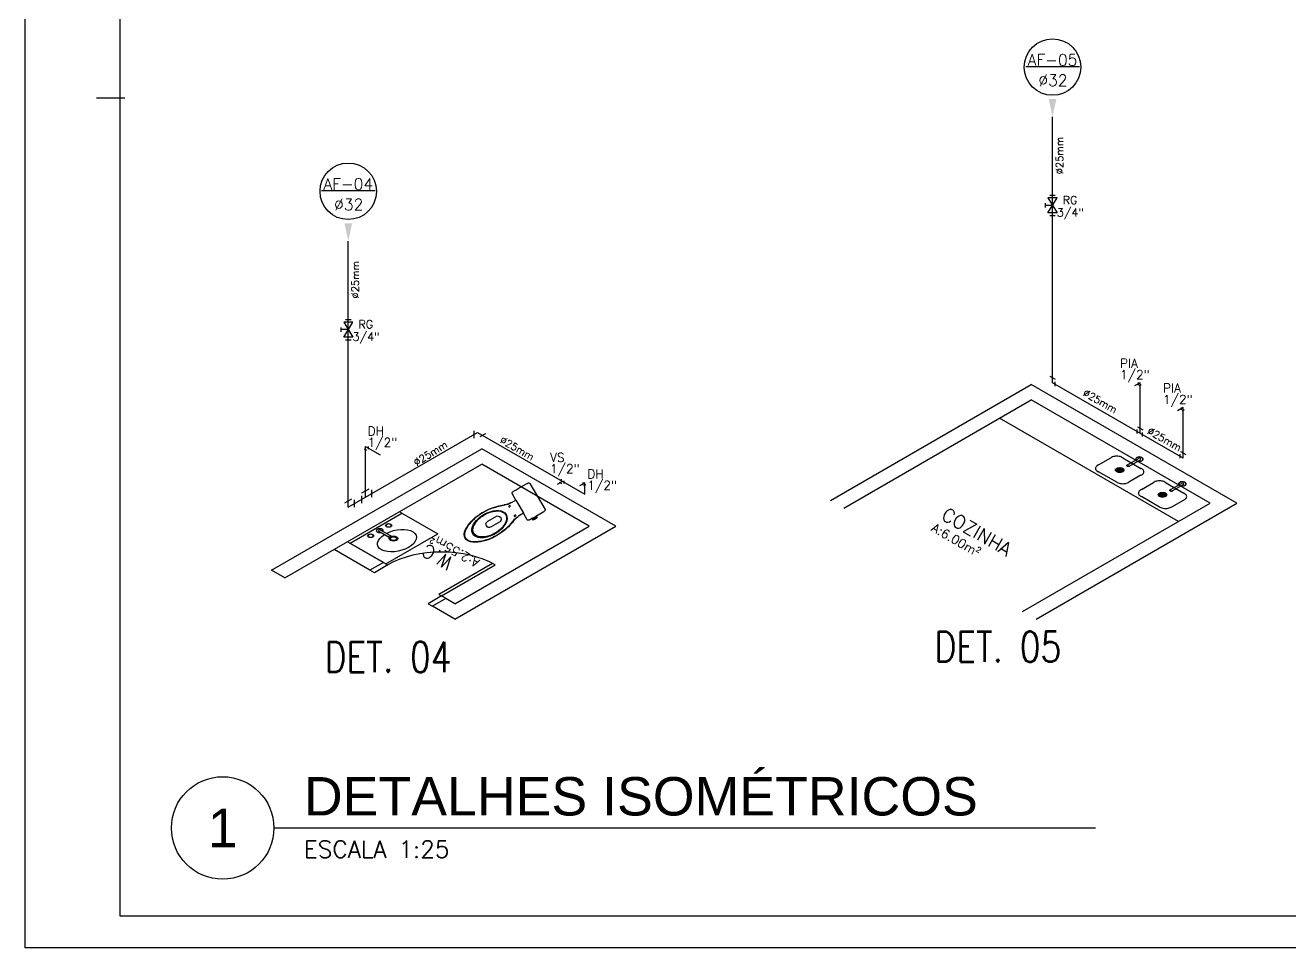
# Model space of a CAD drawing. Header units: millimetres. Extents: x 1111 to 1959, y -391 to -319.
# Drawn here: x 1892.69 to 1922.68, y -390.89 to -369.01 of the extents above; entities that cross this region are included whole.
import ezdxf
from ezdxf.enums import TextEntityAlignment as Align

# ---------------------------------------------------------------- set-up
doc = ezdxf.new("R2010")
doc.units = ezdxf.units.MM
for name, color, linetype in [('08', 8, 'Continuous'), ('AF', 5, 'Continuous'), ('ARQ-SÍMBOLOS', 2, 'Continuous'), ('ARQ-TEXTO2', 2, 'Continuous'), ('ARQ-TEXTO4', 4, 'Continuous'), ('CERCAD-1', 1, 'Continuous'), ('CERCAD-2', 7, 'Continuous'), ('CONEXAO_AG_FRIA', 3, 'Continuous'), ('Diametro', 2, 'Continuous'), ('Prumadas_L', 1, 'Continuous'), ('Prumadas_Q', 3, 'Continuous'), ('Prumadas_T', 2, 'Continuous'), ('TUBOS_AG_FRIA', 2, 'Continuous'), ('TXT', 2, 'Continuous')]:
    doc.layers.add(name, color=color, linetype=linetype)
doc.styles.add('ARIAL', font='arial.ttf', dxfattribs={"height": 2})
doc.styles.add('ROMANS', font='romans')

# ---------------------------------------------------------------- blocks, each defined once
blk = doc.blocks.new('cx-ac-01-planta')
for points in [[(0.661, 0, 0.182004), (0.623, 0.1, 0.098298), (0.548, 0.159, 0.085166), (0.468, 0.1845, 0.08648), (0.388, 0.1825, 0.067868), (0.318, 0.1605, 0.06199), (0.261, 0.1265, -0.060779), (0.228, 0.1105, -0.023796), (0.208, 0.106), (0.1625, 0.1028), (0.1625, 0.207, 0.424217), (0.1435, 0.225), (0.121, 0.225), (0.091, 0.225), (0.018, 0.225, 0.418036), (0, 0.207), (0, 0), (0, -0.207, 0.418036), (0.018, -0.225), (0.091, -0.225), (0.091, -0.2365), (0.088, -0.2365), (0.088, -0.2525), (0.106, -0.2525), (0.124, -0.2525), (0.124, -0.2365), (0.121, -0.2365), (0.121, -0.225), (0.1435, -0.225, 0.424217), (0.1625, -0.207), (0.1625, -0.1028), (0.208, -0.106, -0.023796), (0.228, -0.1105, -0.060779), (0.261, -0.1265, 0.06199), (0.318, -0.1605, 0.067868), (0.388, -0.1825, 0.08648), (0.468, -0.1845, 0.085166), (0.548, -0.159, 0.098298), (0.623, -0.1, 0.182004)], [(0.2855, 0, -0.18052), (0.323, 0.1, -0.167158), (0.408, 0.1495, -0.1), (0.468, 0.1495, -0.096291), (0.518, 0.13, -0.13332), (0.568, 0.081, -0.150886), (0.5915, 0, -0.150886), (0.568, -0.081, -0.13332), (0.518, -0.13, -0.096291), (0.468, -0.1495, -0.1), (0.408, -0.1495, -0.167158), (0.323, -0.1, -0.18052)], [(0.2895, 0, -0.186957), (0.329, 0.1, -0.162455), (0.408, 0.143, -0.149476), (0.498, 0.1315, -0.171119), (0.568, 0.0605, -0.104122), (0.5815, 0, -0.104122), (0.568, -0.0605, -0.171119), (0.498, -0.1315, -0.149476), (0.408, -0.143, -0.162455), (0.329, -0.1, -0.186957)], [(0.46, 0.03, 0.276984), (0.438, 0.0445), (0.353, 0.0445, 0.393258), (0.353, -0.0445), (0.438, -0.0445, 0.276984), (0.46, -0.03, 0.2)]]:
    blk.add_lwpolyline(points, format="xyb", close=True)
for points in [[(0.1625, 0.1028), (0.1625, 0), (0.1625, -0.1028)], [(0.121, -0.225), (0.091, -0.225)], [(0.091, -0.2365), (0.121, -0.2365)]]:
    blk.add_lwpolyline(points)
blk.add_lwpolyline([(0.21, -0.1064, -0.148706), (0.258, -0.12, -0.01798), (0.278, -0.1325, 0.048524), (0.328, -0.16, 0.075808), (0.408, -0.1815, 0.05), (0.468, -0.1805, 0.109053), (0.568, -0.142, 0.065752), (0.617, -0.1, 0.186957), (0.6565, 0, 0.186957), (0.617, 0.1, 0.065752), (0.568, 0.142, 0.109053), (0.468, 0.1805, 0.05), (0.408, 0.1815, 0.075808), (0.328, 0.16, 0.048524), (0.278, 0.1325, -0.01798), (0.258, 0.12, -0.148706), (0.21, 0.1064, -0.148706)], format="xyb")
for centre in [(0.23, 0.075), (0.23, -0.075)]:
    blk.add_circle(centre, 0.0075)
blk = doc.blocks.new('det 4')
at = {"layer": '08'}
for p, q in [((-1.6264, -0.1756), (0.0353, 1.4861)), ((1.096, 0.4255), (0.0353, 1.4861)), ((-1.5203, -0.2817), (0.0353, 1.274)), ((0.8839, 0.4255), (0.0353, 1.274)), ((-0.5958, 0.6043), (-0.6151, 0.6236)), ((-0.1768, -0.6352), (0.8839, 0.4255)), ((-0.1768, -0.8473), (1.096, 0.4255)), ((-0.7788, 0.3583), (-0.7006, 0.2802)), ((-0.686, 0.2948), (-0.7641, 0.3729)), ((-0.7231, -0.0887), (-0.313, 0.3214)), ((-0.7425, -0.0695), (-1.0253, 0.2133)), ((-0.7006, 0.2802), (-0.6997, 0.2792)), ((-0.6991, 0.2787), (-0.6984, 0.2779)), ((-0.6851, 0.2938), (-0.686, 0.2948)), ((-0.6838, 0.2925), (-0.6846, 0.2933)), ((-0.8485, -0.1756), (-1.1314, 0.1073)), ((-0.7425, -0.0695), (-0.8485, -0.1756)), ((-1.5203, -0.2817), (-1.6264, -0.1756)), ((-0.2475, -0.5645), (-0.3536, -0.6706)), ((-0.1768, -0.6352), (-0.2475, -0.5645)), ((-0.1768, -0.8473), (-0.3536, -0.6706))]:
    blk.add_line(p, q, dxfattribs=at)
at = {"layer": '08', "ltscale": 0.03}
for p, q in [((-1.006, 0.1942), (-0.5958, 0.6043)), ((-0.5958, 0.6043), (-0.313, 0.3214)), ((-1.0201, 0.2083), (-0.7231, -0.0887))]:
    blk.add_line(p, q, dxfattribs=at)
at = {"layer": '08'}
for points in [[(-0.7425, -0.0695), (-0.7071, -0.1049), (-0.8132, -0.2109), (-0.8485, -0.1756)], [(-0.2475, -0.5645), (-0.2829, -0.5291), (-0.3889, -0.6352), (-0.3536, -0.6706)]]:
    blk.add_lwpolyline(points, dxfattribs=at)
blk.add_lwpolyline([(-0.2829, -0.5291), (0.1414, -0.1049), (0.1202, -0.0837), (-0.3041, -0.5079)], close=True, dxfattribs=at)
for points in [[(-0.686, 0.2802, 0), (-0.6874, 0.279, 0), (-0.689, 0.2781, 0), (-0.6907, 0.2775, 0), (-0.6924, 0.2772, 0), (-0.6942, 0.2772, 0), (-0.696, 0.2775, 0), (-0.6977, 0.2781, 0), (-0.6993, 0.279, 0), (-0.7006, 0.2802, 0)], [(-0.6997, 0.2792, 0), (-0.6983, 0.2781, 0), (-0.6967, 0.2772, 0), (-0.6951, 0.2766, 0), (-0.6933, 0.2762, 0), (-0.6915, 0.2762, 0), (-0.6897, 0.2766, 0), (-0.688, 0.2772, 0), (-0.6865, 0.2781, 0), (-0.6851, 0.2792, 0), (-0.6839, 0.2806, 0), (-0.683, 0.2822, 0), (-0.6824, 0.2839, 0), (-0.6821, 0.2856, 0), (-0.6821, 0.2874, 0), (-0.6824, 0.2892, 0), (-0.683, 0.2909, 0), (-0.6839, 0.2924, 0), (-0.6851, 0.2938, 0)], [(-0.6984, 0.2779, 0), (-0.697, 0.2768, 0), (-0.6954, 0.2759, 0), (-0.6938, 0.2753, 0), (-0.692, 0.275, 0), (-0.6902, 0.275, 0), (-0.6884, 0.2753, 0), (-0.6868, 0.2759, 0), (-0.6852, 0.2768, 0), (-0.6838, 0.278, 0), (-0.6827, 0.2793, 0), (-0.6818, 0.2809, 0), (-0.6812, 0.2826, 0), (-0.6808, 0.2844, 0), (-0.6808, 0.2861, 0), (-0.6811, 0.2879, 0), (-0.6818, 0.2896, 0), (-0.6826, 0.2911, 0), (-0.6838, 0.2925, 0)], [(-0.685, 0.2792, 0), (-0.6864, 0.278, 0), (-0.688, 0.2771, 0), (-0.6896, 0.2765, 0), (-0.6914, 0.2762, 0), (-0.6932, 0.2762, 0), (-0.695, 0.2765, 0), (-0.6966, 0.2771, 0), (-0.6978, 0.2778, 0)], [(-0.686, 0.2948, 0), (-0.686, 0.2948, 0)], [(-0.686, 0.2948, 0), (-0.6849, 0.2934, 0), (-0.684, 0.2918, 0), (-0.6834, 0.2901, 0), (-0.6831, 0.2884, 0), (-0.6831, 0.2866, 0), (-0.6834, 0.2848, 0), (-0.684, 0.2831, 0), (-0.6849, 0.2816, 0), (-0.686, 0.2802, 0)], [(-0.6836, 0.292, 0), (-0.6828, 0.2904, 0), (-0.6822, 0.2887, 0), (-0.682, 0.2869, 0), (-0.6821, 0.2851, 0), (-0.6825, 0.2834, 0), (-0.6832, 0.2817, 0), (-0.6841, 0.2802, 0), (-0.685, 0.2792, 0)]]:
    blk.add_polyline3d(points, dxfattribs=at)
for centre in [(-0.7008, 0.4362), (-0.8421, 0.2949)]:
    blk.add_circle(centre, 0.025, dxfattribs=at)
at = {"layer": '08', "ltscale": 0.03}
for radius in [0.0349, 0.0249]:
    blk.add_circle((-0.662, 0.2552), radius, dxfattribs=at)
at = {"layer": '08'}
for centre, radius, start, end in [((-0.7008, 0.4362), 0.02, 135, 45), ((-0.7008, 0.4362), 0.02, 135, 315), ((-0.7008, 0.4362), 0.02, 45, 135), ((-0.7008, 0.4362), 0.02, 315, 45), ((-0.8421, 0.2949), 0.02, 135, 45), ((-0.8421, 0.2949), 0.02, 135, 315), ((-0.8421, 0.2949), 0.02, 45, 135), ((-0.8421, 0.2949), 0.02, 315, 45), ((-0.7714, 0.3657), 0.027, 45, 292.3117), ((-0.7714, 0.3657), 0.026, 338.22789, 291.39263), ((-0.7715, 0.3656), 0.0103, 45, 225), ((-0.7714, 0.3657), 0.027, 337.32288, 45), ((-0.2829, -0.5291), 0.6, 45, 135)]:
    blk.add_arc(centre, radius, start, end, dxfattribs=at)
at = {"layer": '08', "ltscale": 0.03, "extrusion": (0, 0, -1)}
blk.add_ellipse((-0.6347, 0.2279), major_axis=(0.1237, 0.1237), ratio=0.742857, start_param=4.775358, end_param=10.940424, dxfattribs=at)
at = {"layer": '08', "xscale": -1, "rotation": 45}
blk.add_blockref('cx-ac-01-planta', (0.476, 0.8333), dxfattribs=at)
at = {"layer": '08', "rotation": 135, "style": 'ROMANS'}
for s, insert, char_height, width, attachment_point in [('\\pi0.00288;A:2.55m²', (-0.0094, -0.149), 0.1, 0.653381, 1), ('W.C ', (-0.3161, 0.0058), 0.15, 1.121767, 5)]:
    blk.add_mtext(s, dxfattribs=dict(at, insert=insert, char_height=char_height, width=width, attachment_point=attachment_point))
blk = doc.blocks.new('*U444', base_point=(2541.5, 289.3))
for p, q in [((2535.8, 298.7), (2547.3, 280)), ((2535.8, 280), (2547.3, 298.7)), ((2547.3, 298.7), (2535.8, 298.7)), ((2538.2, 302), (2544.9, 302)), ((2541.5, 289.3), (2532.6, 289.3)), ((2547.3, 280), (2535.8, 280)), ((2538.2, 276.7), (2544.9, 276.7))]:
    blk.add_line(p, q)
at = {"linetype": 'Continuous'}
blk.add_line((2532.6, 286.6), (2532.6, 292.1), dxfattribs=at)
blk = doc.blocks.new('det 6')
at = {"layer": '08'}
for p, q in [((-1.5531, -0.068), (0.0344, 1.5195)), ((1.6607, -0.1068), (0.0344, 1.5195)), ((-1.447, -0.174), (0.0344, 1.3074)), ((1.4486, -0.1068), (0.0344, 1.3074)), ((1.1993, -0.3561), (-0.2149, 1.0581)), ((0.5677, 0.4187), (0.6632, 0.5142)), ((0.6692, 0.5212), (0.6632, 0.5142)), ((0.6763, 0.5271), (0.6692, 0.5212)), ((0.6842, 0.5318), (0.6763, 0.5271)), ((0.6928, 0.5353), (0.6842, 0.5318)), ((0.7017, 0.5374), (0.6928, 0.5353)), ((0.7109, 0.5381), (0.7017, 0.5374)), ((0.7201, 0.5374), (0.7109, 0.5381)), ((0.7291, 0.5353), (0.7201, 0.5374)), ((0.7376, 0.5318), (0.7291, 0.5353)), ((0.7455, 0.5271), (0.7376, 0.5318)), ((0.7526, 0.5212), (0.7455, 0.5271)), ((0.7587, 0.5142), (0.7526, 0.5212)), ((0.7587, 0.5142), (0.9019, 0.371)), ((0.7962, 0.419), (0.8821, 0.505)), ((0.5548, 0.4056), (0.5501, 0.3977)), ((0.5607, 0.4126), (0.5548, 0.4056)), ((0.5677, 0.4187), (0.5607, 0.4126)), ((0.7938, 0.4165), (0.7946, 0.4174)), ((0.7951, 0.418), (0.7962, 0.419)), ((0.8106, 0.4014), (0.8098, 0.4005)), ((0.8123, 0.403), (0.8112, 0.4019)), ((0.8982, 0.4889), (0.8123, 0.403)), ((0.5445, 0.3802), (0.5438, 0.371)), ((0.5438, 0.371), (0.5445, 0.3618)), ((0.5466, 0.3891), (0.5445, 0.3802)), ((0.5445, 0.3618), (0.5466, 0.3528)), ((0.5501, 0.3977), (0.5466, 0.3891)), ((0.5466, 0.3528), (0.5501, 0.3443)), ((0.5501, 0.3443), (0.5548, 0.3364)), ((0.5548, 0.3364), (0.5607, 0.3293)), ((0.5607, 0.3293), (0.5677, 0.3232)), ((0.7109, 0.18), (0.5677, 0.3232)), ((0.701, 0.3471), (0.7022, 0.3558)), ((0.701, 0.3471), (0.7022, 0.3558)), ((0.7022, 0.3384), (0.701, 0.3471)), ((0.7022, 0.3384), (0.701, 0.3471)), ((0.7022, 0.3558), (0.7055, 0.364)), ((0.7022, 0.3558), (0.7055, 0.364)), ((0.7055, 0.3302), (0.7022, 0.3384)), ((0.7055, 0.3302), (0.7022, 0.3384)), ((0.7055, 0.364), (0.7109, 0.371)), ((0.7055, 0.364), (0.7109, 0.371)), ((0.7109, 0.3232), (0.7055, 0.3302)), ((0.7109, 0.3232), (0.7055, 0.3302)), ((0.7088, 0.3541), (0.7078, 0.3471)), ((0.7088, 0.3401), (0.7078, 0.3471)), ((0.7088, 0.3541), (0.7114, 0.3606)), ((0.7088, 0.3401), (0.7115, 0.3336)), ((0.7093, 0.3504), (0.7095, 0.3513)), ((0.7093, 0.3496), (0.7093, 0.3504)), ((0.7095, 0.3488), (0.7093, 0.3496)), ((0.7095, 0.3513), (0.7099, 0.352)), ((0.7098, 0.3481), (0.7095, 0.3488)), ((0.7103, 0.3475), (0.7098, 0.3481)), ((0.7099, 0.352), (0.7104, 0.3526)), ((0.7109, 0.3472), (0.7103, 0.3475)), ((0.7104, 0.3526), (0.711, 0.353)), ((0.7108, 0.3389), (0.7109, 0.3396)), ((0.7108, 0.3381), (0.7108, 0.3389)), ((0.7111, 0.3372), (0.7108, 0.3381)), ((0.7109, 0.371), (0.7179, 0.3763)), ((0.7109, 0.371), (0.7179, 0.3763)), ((0.7115, 0.3471), (0.7109, 0.3472)), ((0.7109, 0.3396), (0.7112, 0.3403)), ((0.7179, 0.3179), (0.7109, 0.3232)), ((0.7179, 0.3179), (0.7109, 0.3232)), ((0.711, 0.353), (0.7117, 0.3532)), ((0.7115, 0.3365), (0.7111, 0.3372)), ((0.7112, 0.3403), (0.7117, 0.3408)), ((0.7157, 0.3662), (0.7114, 0.3606)), ((0.7115, 0.3471), (0.7247, 0.347)), ((0.712, 0.3359), (0.7115, 0.3365)), ((0.7157, 0.328), (0.7115, 0.3336)), ((0.7117, 0.3532), (0.7123, 0.3531)), ((0.7117, 0.3408), (0.7123, 0.3411)), ((0.7127, 0.3355), (0.712, 0.3359)), ((0.725, 0.3497), (0.7123, 0.3531)), ((0.725, 0.3444), (0.7123, 0.3411)), ((0.7133, 0.3352), (0.7127, 0.3355)), ((0.714, 0.3352), (0.7133, 0.3352)), ((0.7136, 0.3604), (0.7137, 0.3612)), ((0.7138, 0.3597), (0.7136, 0.3604)), ((0.7137, 0.3612), (0.714, 0.362)), ((0.7141, 0.3591), (0.7138, 0.3597)), ((0.714, 0.362), (0.7144, 0.3627)), ((0.7146, 0.3355), (0.714, 0.3352)), ((0.7146, 0.3587), (0.7141, 0.3591)), ((0.7144, 0.3627), (0.715, 0.3633)), ((0.7146, 0.3587), (0.726, 0.3521)), ((0.7146, 0.3355), (0.726, 0.342)), ((0.715, 0.3633), (0.7157, 0.3638)), ((0.7157, 0.3662), (0.7213, 0.3704)), ((0.7157, 0.3638), (0.7164, 0.364)), ((0.7157, 0.328), (0.7213, 0.3238)), ((0.7164, 0.364), (0.7171, 0.3641)), ((0.7171, 0.3641), (0.7178, 0.3639)), ((0.7178, 0.3639), (0.7183, 0.3635)), ((0.7178, 0.3294), (0.718, 0.3301)), ((0.7178, 0.3287), (0.7178, 0.3294)), ((0.7181, 0.328), (0.7178, 0.3287)), ((0.7179, 0.3763), (0.7261, 0.3797)), ((0.7179, 0.3763), (0.7261, 0.3797)), ((0.7261, 0.3145), (0.7179, 0.3179)), ((0.7261, 0.3145), (0.7179, 0.3179)), ((0.718, 0.3301), (0.7183, 0.3306)), ((0.7185, 0.3273), (0.7181, 0.328)), ((0.7276, 0.3542), (0.7183, 0.3635)), ((0.7277, 0.3399), (0.7183, 0.3306)), ((0.7192, 0.3267), (0.7185, 0.3273)), ((0.7199, 0.3263), (0.7192, 0.3267)), ((0.7207, 0.326), (0.7199, 0.3263)), ((0.7214, 0.3259), (0.7207, 0.326)), ((0.7278, 0.3731), (0.7213, 0.3704)), ((0.7278, 0.3211), (0.7213, 0.3238)), ((0.7222, 0.3261), (0.7214, 0.3259)), ((0.7227, 0.3264), (0.7222, 0.3261)), ((0.7232, 0.3269), (0.7227, 0.3264)), ((0.7229, 0.3685), (0.7231, 0.3692)), ((0.7229, 0.3679), (0.7229, 0.3685)), ((0.7231, 0.3672), (0.7229, 0.3679)), ((0.7231, 0.3692), (0.7236, 0.3699)), ((0.7231, 0.3672), (0.7297, 0.3558)), ((0.7232, 0.3269), (0.7298, 0.3383)), ((0.7236, 0.3699), (0.7242, 0.3704)), ((0.7242, 0.3704), (0.7249, 0.3708)), ((0.7247, 0.347), (0.725, 0.3497)), ((0.7249, 0.3708), (0.7258, 0.3711)), ((0.726, 0.342), (0.725, 0.3444)), ((0.7258, 0.3711), (0.7266, 0.3711)), ((0.726, 0.3521), (0.7276, 0.3542)), ((0.7261, 0.3797), (0.7348, 0.3809)), ((0.7261, 0.3797), (0.7348, 0.3809)), ((0.7348, 0.3133), (0.7261, 0.3145)), ((0.7348, 0.3133), (0.7261, 0.3145)), ((0.7266, 0.3711), (0.7273, 0.371)), ((0.7273, 0.371), (0.728, 0.3706)), ((0.7298, 0.3383), (0.7277, 0.3399)), ((0.7278, 0.3731), (0.7348, 0.374)), ((0.7278, 0.3211), (0.7348, 0.3201)), ((0.728, 0.3706), (0.7285, 0.3702)), ((0.7285, 0.3702), (0.7288, 0.3696)), ((0.7287, 0.324), (0.7288, 0.3246)), ((0.7289, 0.3233), (0.7287, 0.324)), ((0.7321, 0.3569), (0.7288, 0.3696)), ((0.7322, 0.3373), (0.7288, 0.3246)), ((0.7293, 0.3227), (0.7289, 0.3233)), ((0.7299, 0.3222), (0.7293, 0.3227)), ((0.7297, 0.3558), (0.7321, 0.3569)), ((0.7306, 0.3218), (0.7299, 0.3222)), ((0.7301, 0.3477), (0.7304, 0.3489)), ((0.7301, 0.3465), (0.7301, 0.3477)), ((0.7304, 0.3453), (0.7301, 0.3465)), ((0.7304, 0.3489), (0.731, 0.35)), ((0.731, 0.3442), (0.7304, 0.3453)), ((0.7315, 0.3216), (0.7306, 0.3218)), ((0.731, 0.35), (0.7319, 0.3508)), ((0.7319, 0.3433), (0.731, 0.3442)), ((0.7323, 0.3216), (0.7315, 0.3216)), ((0.7319, 0.3508), (0.733, 0.3515)), ((0.733, 0.3427), (0.7319, 0.3433)), ((0.7349, 0.337), (0.7322, 0.3373)), ((0.7331, 0.3218), (0.7323, 0.3216)), ((0.733, 0.3515), (0.7342, 0.3518)), ((0.7342, 0.3424), (0.733, 0.3427)), ((0.7338, 0.3221), (0.7331, 0.3218)), ((0.7343, 0.3226), (0.7338, 0.3221)), ((0.7342, 0.3518), (0.7354, 0.3518)), ((0.7354, 0.3424), (0.7342, 0.3424)), ((0.7347, 0.3232), (0.7343, 0.3226)), ((0.7348, 0.3704), (0.7347, 0.3572)), ((0.7347, 0.3572), (0.7374, 0.3569)), ((0.7348, 0.3238), (0.7347, 0.3232)), ((0.7348, 0.3809), (0.7435, 0.3797)), ((0.7348, 0.3809), (0.7435, 0.3797)), ((0.7418, 0.3731), (0.7348, 0.374)), ((0.7348, 0.3704), (0.7349, 0.371)), ((0.7348, 0.3238), (0.7349, 0.337)), ((0.7418, 0.3211), (0.7348, 0.3201)), ((0.7435, 0.3145), (0.7348, 0.3133)), ((0.7435, 0.3145), (0.7348, 0.3133)), ((0.7349, 0.371), (0.7352, 0.3716)), ((0.7352, 0.3716), (0.7358, 0.3721)), ((0.7354, 0.3518), (0.7366, 0.3515)), ((0.7366, 0.3427), (0.7354, 0.3424)), ((0.7358, 0.3721), (0.7365, 0.3724)), ((0.7365, 0.3724), (0.7373, 0.3726)), ((0.7366, 0.3515), (0.7377, 0.3509)), ((0.7377, 0.3434), (0.7366, 0.3427)), ((0.7373, 0.3726), (0.7381, 0.3726)), ((0.7374, 0.3569), (0.7408, 0.3696)), ((0.7399, 0.3384), (0.7375, 0.3373)), ((0.7375, 0.3373), (0.7408, 0.3246)), ((0.7377, 0.3509), (0.7385, 0.35)), ((0.7385, 0.3442), (0.7377, 0.3434)), ((0.7381, 0.3726), (0.739, 0.3724)), ((0.7385, 0.35), (0.7392, 0.3489)), ((0.7392, 0.3453), (0.7385, 0.3442)), ((0.739, 0.3724), (0.7397, 0.372)), ((0.7392, 0.3489), (0.7395, 0.3477)), ((0.7395, 0.3465), (0.7392, 0.3453)), ((0.7395, 0.3477), (0.7395, 0.3465)), ((0.7397, 0.372), (0.7403, 0.3715)), ((0.7464, 0.3673), (0.7398, 0.3559)), ((0.7398, 0.3559), (0.7419, 0.3543)), ((0.7464, 0.3269), (0.7399, 0.3384)), ((0.7403, 0.3715), (0.7407, 0.3709)), ((0.7407, 0.3709), (0.7409, 0.3702)), ((0.7409, 0.3702), (0.7408, 0.3696)), ((0.7411, 0.324), (0.7408, 0.3246)), ((0.7416, 0.3235), (0.7411, 0.324)), ((0.7422, 0.3232), (0.7416, 0.3235)), ((0.7418, 0.3731), (0.7483, 0.3704)), ((0.7418, 0.3211), (0.7483, 0.3238)), ((0.7512, 0.3636), (0.7419, 0.3543)), ((0.7436, 0.3421), (0.742, 0.34)), ((0.742, 0.34), (0.7513, 0.3307)), ((0.743, 0.3231), (0.7422, 0.3232)), ((0.7438, 0.3231), (0.743, 0.3231)), ((0.7435, 0.3797), (0.7517, 0.3763)), ((0.7435, 0.3797), (0.7517, 0.3763)), ((0.7549, 0.3587), (0.7435, 0.3522)), ((0.7435, 0.3522), (0.7446, 0.3498)), ((0.7517, 0.3179), (0.7435, 0.3145)), ((0.7517, 0.3179), (0.7435, 0.3145)), ((0.7549, 0.3355), (0.7436, 0.3421)), ((0.7446, 0.3234), (0.7438, 0.3231)), ((0.7446, 0.3498), (0.7573, 0.3531)), ((0.7449, 0.3472), (0.7446, 0.3445)), ((0.7446, 0.3445), (0.7573, 0.3411)), ((0.7454, 0.3238), (0.7446, 0.3234)), ((0.7581, 0.3471), (0.7449, 0.3472)), ((0.746, 0.3243), (0.7454, 0.3238)), ((0.7464, 0.325), (0.746, 0.3243)), ((0.7464, 0.3673), (0.7468, 0.3678)), ((0.7464, 0.3269), (0.7467, 0.3263)), ((0.7467, 0.3256), (0.7464, 0.325)), ((0.7467, 0.3263), (0.7467, 0.3256)), ((0.7468, 0.3678), (0.7474, 0.3681)), ((0.7474, 0.3681), (0.7481, 0.3682)), ((0.7481, 0.3682), (0.7489, 0.3682)), ((0.7538, 0.3662), (0.7483, 0.3704)), ((0.7538, 0.328), (0.7483, 0.3238)), ((0.7489, 0.3682), (0.7497, 0.3679)), ((0.7497, 0.3679), (0.7504, 0.3675)), ((0.7504, 0.3675), (0.751, 0.3669)), ((0.751, 0.3669), (0.7515, 0.3662)), ((0.7516, 0.3641), (0.7512, 0.3636)), ((0.7518, 0.3303), (0.7513, 0.3307)), ((0.7515, 0.3662), (0.7517, 0.3655)), ((0.7518, 0.3648), (0.7516, 0.3641)), ((0.7517, 0.3763), (0.7587, 0.371)), ((0.7517, 0.3763), (0.7587, 0.371)), ((0.7517, 0.3655), (0.7518, 0.3648)), ((0.7587, 0.3232), (0.7517, 0.3179)), ((0.7587, 0.3232), (0.7517, 0.3179)), ((0.7525, 0.3301), (0.7518, 0.3303)), ((0.7532, 0.3301), (0.7525, 0.3301)), ((0.7539, 0.3304), (0.7532, 0.3301)), ((0.7538, 0.3662), (0.7581, 0.3606)), ((0.7538, 0.328), (0.7581, 0.3336)), ((0.7546, 0.3309), (0.7539, 0.3304)), ((0.7552, 0.3315), (0.7546, 0.3309)), ((0.7549, 0.3587), (0.7556, 0.359)), ((0.7549, 0.3355), (0.7555, 0.335)), ((0.7556, 0.3322), (0.7552, 0.3315)), ((0.7555, 0.335), (0.7558, 0.3345)), ((0.7556, 0.359), (0.7562, 0.359)), ((0.7559, 0.333), (0.7556, 0.3322)), ((0.7558, 0.3345), (0.7559, 0.3337)), ((0.7559, 0.3337), (0.7559, 0.333)), ((0.7562, 0.359), (0.7569, 0.3587)), ((0.7569, 0.3587), (0.7576, 0.3583)), ((0.7579, 0.3534), (0.7573, 0.3531)), ((0.7579, 0.341), (0.7573, 0.3411)), ((0.7576, 0.3583), (0.7581, 0.3577)), ((0.7583, 0.3539), (0.7579, 0.3534)), ((0.7586, 0.3412), (0.7579, 0.341)), ((0.7608, 0.3541), (0.7581, 0.3606)), ((0.7581, 0.3577), (0.7585, 0.3569)), ((0.7581, 0.3471), (0.7587, 0.347)), ((0.7608, 0.3401), (0.7581, 0.3336)), ((0.7587, 0.3545), (0.7583, 0.3539)), ((0.7585, 0.3569), (0.7588, 0.3561)), ((0.7592, 0.3416), (0.7586, 0.3412)), ((0.7587, 0.371), (0.764, 0.364)), ((0.7587, 0.371), (0.764, 0.364)), ((0.7588, 0.3553), (0.7587, 0.3545)), ((0.7587, 0.347), (0.7593, 0.3467)), ((0.764, 0.3302), (0.7587, 0.3232)), ((0.764, 0.3302), (0.7587, 0.3232)), ((0.7588, 0.3561), (0.7588, 0.3553)), ((0.7597, 0.3422), (0.7592, 0.3416)), ((0.7593, 0.3467), (0.7598, 0.3461)), ((0.7601, 0.3429), (0.7597, 0.3422)), ((0.7598, 0.3461), (0.7601, 0.3454)), ((0.7601, 0.3454), (0.7603, 0.3446)), ((0.7603, 0.3438), (0.7601, 0.3429)), ((0.7603, 0.3446), (0.7603, 0.3438)), ((0.7608, 0.3541), (0.7617, 0.3471)), ((0.7608, 0.3401), (0.7617, 0.3471)), ((0.764, 0.364), (0.7674, 0.3558)), ((0.764, 0.364), (0.7674, 0.3558)), ((0.7674, 0.3384), (0.764, 0.3302)), ((0.7674, 0.3384), (0.764, 0.3302)), ((0.7674, 0.3558), (0.7686, 0.3471)), ((0.7674, 0.3558), (0.7686, 0.3471)), ((0.7686, 0.3471), (0.7674, 0.3384)), ((0.7686, 0.3471), (0.7674, 0.3384)), ((0.9088, 0.3649), (0.9019, 0.371)), ((0.9147, 0.3578), (0.9088, 0.3649)), ((0.9195, 0.3499), (0.9147, 0.3578)), ((0.923, 0.3414), (0.9195, 0.3499)), ((0.9195, 0.2965), (0.923, 0.3051)), ((0.9251, 0.3324), (0.923, 0.3414)), ((0.923, 0.3051), (0.9251, 0.314)), ((0.9258, 0.3232), (0.9251, 0.3324)), ((0.9251, 0.314), (0.9258, 0.3232)), ((0.9019, 0.2755), (0.8064, 0.18)), ((0.9019, 0.2755), (0.9088, 0.2815)), ((0.9088, 0.2815), (0.9147, 0.2886)), ((0.9147, 0.2886), (0.9195, 0.2965)), ((0.717, 0.173), (0.7109, 0.18)), ((0.7241, 0.1671), (0.717, 0.173)), ((0.732, 0.1624), (0.7241, 0.1671)), ((0.7405, 0.1589), (0.732, 0.1624)), ((0.7495, 0.1568), (0.7405, 0.1589)), ((0.7587, 0.1561), (0.7495, 0.1568)), ((0.7679, 0.1568), (0.7587, 0.1561)), ((0.7768, 0.1589), (0.7679, 0.1568)), ((0.7854, 0.1624), (0.7768, 0.1589)), ((0.7933, 0.1671), (0.7854, 0.1624)), ((0.8003, 0.173), (0.7933, 0.1671)), ((0.8064, 0.18), (0.8003, 0.173)), ((0.9061, 0.0803), (1.0016, 0.1758)), ((1.0077, 0.1827), (1.0016, 0.1758)), ((1.0147, 0.1886), (1.0077, 0.1827)), ((1.0226, 0.1934), (1.0147, 0.1886)), ((1.0312, 0.1968), (1.0226, 0.1934)), ((1.0402, 0.199), (1.0312, 0.1968)), ((1.0493, 0.1997), (1.0402, 0.199)), ((1.0585, 0.199), (1.0493, 0.1997)), ((1.0675, 0.1968), (1.0585, 0.199)), ((1.076, 0.1934), (1.0675, 0.1968)), ((1.0839, 0.1886), (1.076, 0.1934)), ((1.091, 0.1827), (1.0839, 0.1886)), ((1.0971, 0.1758), (1.091, 0.1827)), ((1.0971, 0.1758), (1.2403, 0.0325)), ((1.1359, 0.0794), (1.2218, 0.1653)), ((1.2379, 0.1492), (1.1519, 0.0633)), ((0.8829, 0.0417), (0.8822, 0.0325)), ((0.8822, 0.0325), (0.8829, 0.0234)), ((0.885, 0.0507), (0.8829, 0.0417)), ((0.8829, 0.0234), (0.885, 0.0144)), ((0.8885, 0.0592), (0.885, 0.0507)), ((0.885, 0.0144), (0.8885, 0.0059)), ((0.8933, 0.0671), (0.8885, 0.0592)), ((0.8885, 0.0059), (0.8933, -0.002)), ((0.8992, 0.0742), (0.8933, 0.0671)), ((0.9061, 0.0803), (0.8992, 0.0742)), ((1.0395, 0.0087), (1.0406, 0.0174)), ((1.0395, 0.0087), (1.0406, 0.0174)), ((1.0406, -0.0001), (1.0395, 0.0087)), ((1.0406, -0.0001), (1.0395, 0.0087)), ((1.0406, 0.0174), (1.044, 0.0256)), ((1.0406, 0.0174), (1.044, 0.0256)), ((1.044, 0.0256), (1.0493, 0.0325)), ((1.044, 0.0256), (1.0493, 0.0325)), ((1.0472, 0.0156), (1.0463, 0.0087)), ((1.0472, 0.0017), (1.0463, 0.0087)), ((1.0472, 0.0156), (1.0499, 0.0221)), ((1.0472, 0.0017), (1.0499, -0.0048)), ((1.0477, 0.012), (1.0479, 0.0128)), ((1.0477, 0.0112), (1.0477, 0.012)), ((1.0479, 0.0104), (1.0477, 0.0112)), ((1.0479, 0.0128), (1.0483, 0.0136)), ((1.0482, 0.0097), (1.0479, 0.0104)), ((1.0487, 0.0091), (1.0482, 0.0097)), ((1.0483, 0.0136), (1.0488, 0.0142)), ((1.0493, 0.0088), (1.0487, 0.0091)), ((1.0488, 0.0142), (1.0494, 0.0146)), ((1.0492, 0.0005), (1.0493, 0.0012)), ((1.0492, -0.0004), (1.0492, 0.0005)), ((1.0493, 0.0325), (1.0563, 0.0379)), ((1.0493, 0.0325), (1.0563, 0.0379)), ((1.0499, 0.0087), (1.0493, 0.0088)), ((1.0493, 0.0012), (1.0497, 0.0019)), ((1.0494, 0.0146), (1.0501, 0.0147)), ((1.0497, 0.0019), (1.0501, 0.0024)), ((1.0542, 0.0277), (1.0499, 0.0221)), ((1.0499, 0.0087), (1.0631, 0.0086)), ((1.0501, 0.0147), (1.0507, 0.0147)), ((1.0501, 0.0024), (1.0507, 0.0026)), ((1.0634, 0.0112), (1.0507, 0.0147)), ((1.0634, 0.006), (1.0507, 0.0026)), ((1.0521, 0.0228), (1.0524, 0.0236)), ((1.0521, 0.022), (1.0521, 0.0228)), ((1.0522, 0.0213), (1.0521, 0.022)), ((1.0526, 0.0207), (1.0522, 0.0213)), ((1.0524, 0.0236), (1.0528, 0.0243)), ((1.0531, 0.0203), (1.0526, 0.0207)), ((1.0528, 0.0243), (1.0534, 0.0249)), ((1.0531, 0.0203), (1.0644, 0.0137)), ((1.0531, -0.003), (1.0645, 0.0036)), ((1.0534, 0.0249), (1.0541, 0.0254)), ((1.0541, 0.0254), (1.0548, 0.0256)), ((1.0542, 0.0277), (1.0597, 0.032)), ((1.0548, 0.0256), (1.0556, 0.0257)), ((1.0556, 0.0257), (1.0562, 0.0255)), ((1.0562, 0.0255), (1.0568, 0.0251)), ((1.0563, 0.0379), (1.0645, 0.0413)), ((1.0563, 0.0379), (1.0645, 0.0413)), ((1.066, 0.0158), (1.0568, 0.0251)), ((1.0661, 0.0015), (1.0568, -0.0078)), ((1.0662, 0.0347), (1.0597, 0.032)), ((1.0613, 0.0301), (1.0616, 0.0308)), ((1.0613, 0.0294), (1.0613, 0.0301)), ((1.0616, 0.0288), (1.0613, 0.0294)), ((1.0616, 0.0308), (1.062, 0.0314)), ((1.0616, 0.0288), (1.0681, 0.0174)), ((1.062, 0.0314), (1.0626, 0.032)), ((1.0626, 0.032), (1.0634, 0.0324)), ((1.0631, 0.0086), (1.0634, 0.0112)), ((1.0634, 0.0324), (1.0642, 0.0326)), ((1.0645, 0.0036), (1.0634, 0.006)), ((1.0642, 0.0326), (1.065, 0.0327)), ((1.0644, 0.0137), (1.066, 0.0158)), ((1.0645, 0.0413), (1.0732, 0.0424)), ((1.0645, 0.0413), (1.0732, 0.0424)), ((1.065, 0.0327), (1.0658, 0.0325)), ((1.0658, 0.0325), (1.0664, 0.0322)), ((1.0682, -0.0001), (1.0661, 0.0015)), ((1.0662, 0.0347), (1.0732, 0.0356)), ((1.0664, 0.0322), (1.0669, 0.0317)), ((1.0669, 0.0317), (1.0672, 0.0311)), ((1.0705, 0.0184), (1.0672, 0.0311)), ((1.0681, 0.0174), (1.0705, 0.0184)), ((1.0685, 0.0093), (1.0688, 0.0105)), ((1.0685, 0.008), (1.0685, 0.0093)), ((1.0689, 0.0069), (1.0685, 0.008)), ((1.0688, 0.0105), (1.0695, 0.0115)), ((1.0695, 0.0058), (1.0689, 0.0069)), ((1.0695, 0.0115), (1.0703, 0.0124)), ((1.0703, 0.0049), (1.0695, 0.0058)), ((1.0703, 0.0124), (1.0714, 0.013)), ((1.0714, 0.0043), (1.0703, 0.0049)), ((1.0714, 0.013), (1.0726, 0.0134)), ((1.0726, 0.004), (1.0714, 0.0043)), ((1.0726, 0.0134), (1.0738, 0.0134)), ((1.0738, 0.004), (1.0726, 0.004)), ((1.0732, 0.0424), (1.082, 0.0413)), ((1.0732, 0.0424), (1.082, 0.0413)), ((1.0802, 0.0347), (1.0732, 0.0356)), ((1.0732, 0.0319), (1.0733, 0.0326)), ((1.0732, 0.0319), (1.0732, 0.0188)), ((1.0732, 0.0188), (1.0758, 0.0185)), ((1.0733, 0.0326), (1.0737, 0.0332)), ((1.0737, 0.0332), (1.0742, 0.0337)), ((1.0738, 0.0134), (1.075, 0.013)), ((1.075, 0.0043), (1.0738, 0.004)), ((1.0742, 0.0337), (1.0749, 0.034)), ((1.0749, 0.034), (1.0757, 0.0342)), ((1.075, 0.013), (1.0761, 0.0124)), ((1.0761, 0.0049), (1.075, 0.0043)), ((1.0757, 0.0342), (1.0766, 0.0341)), ((1.0758, 0.0185), (1.0792, 0.0311)), ((1.0761, 0.0124), (1.077, 0.0116)), ((1.077, 0.0058), (1.0761, 0.0049)), ((1.0766, 0.0341), (1.0774, 0.0339)), ((1.077, 0.0116), (1.0776, 0.0105)), ((1.0776, 0.0069), (1.077, 0.0058)), ((1.0774, 0.0339), (1.0781, 0.0336)), ((1.0776, 0.0105), (1.0779, 0.0093)), ((1.0779, 0.0081), (1.0776, 0.0069)), ((1.0779, 0.0093), (1.0779, 0.0081)), ((1.0781, 0.0336), (1.0787, 0.0331)), ((1.0848, 0.0288), (1.0782, 0.0175)), ((1.0782, 0.0175), (1.0803, 0.0159)), ((1.0787, 0.0331), (1.0791, 0.0325)), ((1.0791, 0.0325), (1.0793, 0.0318)), ((1.0793, 0.0318), (1.0792, 0.0311)), ((1.0802, 0.0347), (1.0867, 0.032)), ((1.0897, 0.0251), (1.0803, 0.0159)), ((1.082, 0.0037), (1.0804, 0.0015)), ((1.0804, 0.0015), (1.0897, -0.0078)), ((1.082, 0.0413), (1.0901, 0.0379)), ((1.082, 0.0413), (1.0901, 0.0379)), ((1.0934, 0.0203), (1.082, 0.0138)), ((1.082, 0.0138), (1.083, 0.0113)), ((1.0934, -0.003), (1.082, 0.0037)), ((1.083, 0.0113), (1.0957, 0.0147)), ((1.0833, 0.0087), (1.083, 0.0061)), ((1.083, 0.0061), (1.0957, 0.0027)), ((1.0965, 0.0087), (1.0833, 0.0087)), ((1.0848, 0.0288), (1.0853, 0.0293)), ((1.0853, 0.0293), (1.0859, 0.0297)), ((1.0859, 0.0297), (1.0866, 0.0298)), ((1.0866, 0.0298), (1.0873, 0.0298)), ((1.0923, 0.0277), (1.0867, 0.032)), ((1.0873, 0.0298), (1.0881, 0.0295)), ((1.0881, 0.0295), (1.0888, 0.0291)), ((1.0888, 0.0291), (1.0895, 0.0285)), ((1.0895, 0.0285), (1.0899, 0.0278)), ((1.09, 0.0257), (1.0897, 0.0251)), ((1.0899, 0.0278), (1.0902, 0.0271)), ((1.0902, 0.0263), (1.09, 0.0257)), ((1.0901, 0.0379), (1.0971, 0.0325)), ((1.0901, 0.0379), (1.0971, 0.0325)), ((1.0902, 0.0271), (1.0902, 0.0263)), ((1.0923, 0.0277), (1.0966, 0.0221)), ((1.0934, 0.0203), (1.094, 0.0205)), ((1.094, 0.0205), (1.0947, 0.0205)), ((1.0947, 0.0205), (1.0954, 0.0203)), ((1.0954, 0.0203), (1.096, 0.0199)), ((1.0963, 0.015), (1.0957, 0.0147)), ((1.0964, 0.0026), (1.0957, 0.0027)), ((1.096, 0.0199), (1.0965, 0.0193)), ((1.0968, 0.0155), (1.0963, 0.015)), ((1.097, 0.0028), (1.0964, 0.0026)), ((1.0965, 0.0193), (1.0969, 0.0185)), ((1.0965, 0.0087), (1.0971, 0.0086)), ((1.0993, 0.0156), (1.0966, 0.0221)), ((1.0993, 0.0017), (1.0966, -0.0048)), ((1.0971, 0.0161), (1.0968, 0.0155)), ((1.0969, 0.0185), (1.0972, 0.0177)), ((1.0976, 0.0032), (1.097, 0.0028)), ((1.0971, 0.0325), (1.1025, 0.0256)), ((1.0971, 0.0325), (1.1025, 0.0256)), ((1.0972, 0.0169), (1.0971, 0.0161)), ((1.0971, 0.0086), (1.0977, 0.0082)), ((1.0972, 0.0177), (1.0972, 0.0169)), ((1.0981, 0.0038), (1.0976, 0.0032)), ((1.0977, 0.0082), (1.0982, 0.0077)), ((1.0985, 0.0045), (1.0981, 0.0038)), ((1.0982, 0.0077), (1.0985, 0.007)), ((1.0985, 0.007), (1.0987, 0.0062)), ((1.0987, 0.0053), (1.0985, 0.0045)), ((1.0987, 0.0062), (1.0987, 0.0053)), ((1.0993, 0.0156), (1.1002, 0.0087)), ((1.0993, 0.0017), (1.1002, 0.0087)), ((1.1025, 0.0256), (1.1058, 0.0174)), ((1.1025, 0.0256), (1.1058, 0.0174)), ((1.1058, 0.0174), (1.107, 0.0087)), ((1.1058, 0.0174), (1.107, 0.0087)), ((1.107, 0.0087), (1.1058, -0.0001)), ((1.107, 0.0087), (1.1058, -0.0001)), ((1.1334, 0.0769), (1.1343, 0.0777)), ((1.1348, 0.0783), (1.1359, 0.0794)), ((1.1503, 0.0617), (1.1494, 0.0608)), ((1.1519, 0.0633), (1.1509, 0.0622)), ((1.2473, 0.0265), (1.2403, 0.0325)), ((1.2532, 0.0194), (1.2473, 0.0265)), ((1.2579, 0.0115), (1.2532, 0.0194)), ((1.2614, 0.003), (1.2579, 0.0115)), ((1.2635, -0.006), (1.2614, 0.003)), ((0.8933, -0.002), (0.8992, -0.0091)), ((0.8992, -0.0091), (0.9061, -0.0152)), ((1.0493, -0.1585), (0.9061, -0.0152)), ((1.044, -0.0082), (1.0406, -0.0001)), ((1.044, -0.0082), (1.0406, -0.0001)), ((1.0493, -0.0152), (1.044, -0.0082)), ((1.0493, -0.0152), (1.044, -0.0082)), ((1.0495, -0.0012), (1.0492, -0.0004)), ((1.0563, -0.0206), (1.0493, -0.0152)), ((1.0563, -0.0206), (1.0493, -0.0152)), ((1.0499, -0.0019), (1.0495, -0.0012)), ((1.0504, -0.0025), (1.0499, -0.0019)), ((1.0542, -0.0104), (1.0499, -0.0048)), ((1.0511, -0.003), (1.0504, -0.0025)), ((1.0518, -0.0032), (1.0511, -0.003)), ((1.0525, -0.0032), (1.0518, -0.0032)), ((1.0531, -0.003), (1.0525, -0.0032)), ((1.0542, -0.0104), (1.0597, -0.0147)), ((1.0562, -0.009), (1.0564, -0.0083)), ((1.0563, -0.0097), (1.0562, -0.009)), ((1.0565, -0.0105), (1.0563, -0.0097)), ((1.0645, -0.0239), (1.0563, -0.0206)), ((1.0645, -0.0239), (1.0563, -0.0206)), ((1.0564, -0.0083), (1.0568, -0.0078)), ((1.057, -0.0111), (1.0565, -0.0105)), ((1.0576, -0.0117), (1.057, -0.0111)), ((1.0583, -0.0122), (1.0576, -0.0117)), ((1.0591, -0.0124), (1.0583, -0.0122)), ((1.0599, -0.0125), (1.0591, -0.0124)), ((1.0662, -0.0174), (1.0597, -0.0147)), ((1.0606, -0.0123), (1.0599, -0.0125)), ((1.0612, -0.012), (1.0606, -0.0123)), ((1.0616, -0.0115), (1.0612, -0.012)), ((1.0616, -0.0115), (1.0682, -0.0001)), ((1.0732, -0.0251), (1.0645, -0.0239)), ((1.0732, -0.0251), (1.0645, -0.0239)), ((1.0662, -0.0174), (1.0732, -0.0183)), ((1.0671, -0.0145), (1.0672, -0.0138)), ((1.0673, -0.0151), (1.0671, -0.0145)), ((1.0707, -0.0011), (1.0672, -0.0138)), ((1.0677, -0.0157), (1.0673, -0.0151)), ((1.0683, -0.0162), (1.0677, -0.0157)), ((1.0691, -0.0166), (1.0683, -0.0162)), ((1.0699, -0.0168), (1.0691, -0.0166)), ((1.0707, -0.0168), (1.0699, -0.0168)), ((1.0733, -0.0015), (1.0707, -0.0011)), ((1.0715, -0.0167), (1.0707, -0.0168)), ((1.0722, -0.0163), (1.0715, -0.0167)), ((1.0728, -0.0158), (1.0722, -0.0163)), ((1.0731, -0.0153), (1.0728, -0.0158)), ((1.0732, -0.0146), (1.0731, -0.0153)), ((1.0732, -0.0146), (1.0733, -0.0015)), ((1.0802, -0.0174), (1.0732, -0.0183)), ((1.082, -0.0239), (1.0732, -0.0251)), ((1.082, -0.0239), (1.0732, -0.0251)), ((1.0783, -0.0001), (1.0759, -0.0011)), ((1.0759, -0.0011), (1.0793, -0.0138)), ((1.0849, -0.0115), (1.0783, -0.0001)), ((1.0795, -0.0144), (1.0793, -0.0138)), ((1.08, -0.0149), (1.0795, -0.0144)), ((1.0807, -0.0152), (1.08, -0.0149)), ((1.0802, -0.0174), (1.0867, -0.0147)), ((1.0814, -0.0154), (1.0807, -0.0152)), ((1.0822, -0.0153), (1.0814, -0.0154)), ((1.0901, -0.0206), (1.082, -0.0239)), ((1.0901, -0.0206), (1.082, -0.0239)), ((1.0831, -0.0151), (1.0822, -0.0153)), ((1.0838, -0.0147), (1.0831, -0.0151)), ((1.0844, -0.0141), (1.0838, -0.0147)), ((1.0849, -0.0135), (1.0844, -0.0141)), ((1.0849, -0.0115), (1.0851, -0.0121)), ((1.0851, -0.0128), (1.0849, -0.0135)), ((1.0851, -0.0121), (1.0851, -0.0128)), ((1.0923, -0.0104), (1.0867, -0.0147)), ((1.0902, -0.0082), (1.0897, -0.0078)), ((1.0971, -0.0152), (1.0901, -0.0206)), ((1.0971, -0.0152), (1.0901, -0.0206)), ((1.0909, -0.0083), (1.0902, -0.0082)), ((1.0916, -0.0083), (1.0909, -0.0083)), ((1.0923, -0.008), (1.0916, -0.0083)), ((1.0923, -0.0104), (1.0966, -0.0048)), ((1.093, -0.0076), (1.0923, -0.008)), ((1.0936, -0.007), (1.093, -0.0076)), ((1.0934, -0.003), (1.0939, -0.0034)), ((1.094, -0.0062), (1.0936, -0.007)), ((1.0939, -0.0034), (1.0942, -0.004)), ((1.0943, -0.0055), (1.094, -0.0062)), ((1.0942, -0.004), (1.0944, -0.0047)), ((1.0944, -0.0047), (1.0943, -0.0055)), ((1.1025, -0.0082), (1.0971, -0.0152)), ((1.1025, -0.0082), (1.0971, -0.0152)), ((1.1058, -0.0001), (1.1025, -0.0082)), ((1.1058, -0.0001), (1.1025, -0.0082)), ((1.2403, -0.063), (1.1448, -0.1585)), ((1.2403, -0.063), (1.2473, -0.0569)), ((1.2473, -0.0569), (1.2532, -0.0498)), ((1.2532, -0.0498), (1.2579, -0.0419)), ((1.2579, -0.0419), (1.2614, -0.0334)), ((1.2614, -0.0334), (1.2635, -0.0244)), ((1.2642, -0.0152), (1.2635, -0.006)), ((1.2635, -0.0244), (1.2642, -0.0152)), ((-0.0328, -1.5882), (1.4486, -0.1068)), ((0.0732, -1.6943), (1.6607, -0.1068)), ((1.0554, -0.1654), (1.0493, -0.1585)), ((1.0625, -0.1713), (1.0554, -0.1654)), ((1.0704, -0.176), (1.0625, -0.1713)), ((1.0789, -0.1795), (1.0704, -0.176)), ((1.0879, -0.1816), (1.0789, -0.1795)), ((1.0971, -0.1823), (1.0879, -0.1816)), ((1.1063, -0.1816), (1.0971, -0.1823)), ((1.1153, -0.1795), (1.1063, -0.1816)), ((1.1238, -0.176), (1.1153, -0.1795)), ((1.1317, -0.1713), (1.1238, -0.176)), ((1.1388, -0.1654), (1.1317, -0.1713)), ((1.1448, -0.1585), (1.1388, -0.1654))]:
    blk.add_line(p, q, dxfattribs=at)
for points in [[(0.8098, 0.4005, 0), (0.8083, 0.3992, 0), (0.8066, 0.3983, 0), (0.8047, 0.3976, 0), (0.8028, 0.3973, 0), (0.8008, 0.3973, 0), (0.7989, 0.3976, 0), (0.797, 0.3983, 0), (0.7953, 0.3993, 0), (0.7938, 0.4005, 0), (0.7925, 0.4021, 0), (0.7915, 0.4038, 0), (0.7908, 0.4056, 0), (0.7905, 0.4076, 0), (0.7905, 0.4095, 0), (0.7908, 0.4115, 0), (0.7915, 0.4133, 0), (0.7925, 0.415, 0), (0.7938, 0.4165, 0)], [(0.7935, 0.416, 0), (0.7926, 0.4142, 0), (0.792, 0.4123, 0), (0.7918, 0.4104, 0), (0.7919, 0.4084, 0), (0.7923, 0.4065, 0), (0.7931, 0.4047, 0), (0.7941, 0.403, 0), (0.7951, 0.4019, 0)], [(0.8112, 0.4019, 0), (0.8097, 0.4006, 0), (0.808, 0.3996, 0), (0.8061, 0.399, 0), (0.8042, 0.3986, 0), (0.8022, 0.3986, 0), (0.8003, 0.399, 0), (0.7984, 0.3997, 0), (0.7967, 0.4007, 0), (0.7952, 0.4019, 0), (0.7939, 0.4034, 0), (0.7929, 0.4052, 0), (0.7922, 0.407, 0), (0.7919, 0.409, 0), (0.7919, 0.4109, 0), (0.7922, 0.4129, 0), (0.7929, 0.4147, 0), (0.7939, 0.4165, 0), (0.7951, 0.418, 0)], [(0.7962, 0.419, 0), (0.7949, 0.4175, 0), (0.7939, 0.4158, 0), (0.7933, 0.4139, 0), (0.7929, 0.412, 0), (0.7929, 0.41, 0), (0.7933, 0.408, 0), (0.794, 0.4062, 0), (0.795, 0.4045, 0), (0.7962, 0.403, 0)], [(0.7951, 0.4019, 0), (0.7966, 0.4006, 0), (0.7983, 0.3996, 0), (0.8002, 0.3989, 0), (0.8021, 0.3986, 0), (0.8041, 0.3986, 0), (0.806, 0.3989, 0), (0.8079, 0.3996, 0), (0.8092, 0.4003, 0)], [(0.7962, 0.419, 0), (0.7962, 0.419, 0)], [(0.7962, 0.403, 0), (0.7977, 0.4017, 0), (0.7995, 0.4007, 0), (0.8013, 0.4, 0), (0.8033, 0.3997, 0), (0.8052, 0.3997, 0), (0.8072, 0.4, 0), (0.809, 0.4007, 0), (0.8108, 0.4017, 0), (0.8123, 0.403, 0)], [(1.1494, 0.0608, 0), (1.1479, 0.0596, 0), (1.1462, 0.0586, 0), (1.1444, 0.0579, 0), (1.1424, 0.0576, 0), (1.1405, 0.0576, 0), (1.1385, 0.0579, 0), (1.1367, 0.0586, 0), (1.135, 0.0596, 0), (1.1334, 0.0609, 0), (1.1322, 0.0624, 0), (1.1312, 0.0641, 0), (1.1305, 0.066, 0), (1.1302, 0.0679, 0), (1.1302, 0.0699, 0), (1.1305, 0.0718, 0), (1.1312, 0.0737, 0), (1.1321, 0.0754, 0), (1.1334, 0.0769, 0)], [(1.1332, 0.0763, 0), (1.1323, 0.0746, 0), (1.1317, 0.0727, 0), (1.1314, 0.0707, 0), (1.1315, 0.0688, 0), (1.132, 0.0668, 0), (1.1327, 0.065, 0), (1.1338, 0.0633, 0), (1.1348, 0.0622, 0)], [(1.1509, 0.0622, 0), (1.1494, 0.061, 0), (1.1476, 0.06, 0), (1.1458, 0.0593, 0), (1.1438, 0.059, 0), (1.1419, 0.059, 0), (1.1399, 0.0593, 0), (1.1381, 0.06, 0), (1.1363, 0.061, 0), (1.1348, 0.0623, 0), (1.1336, 0.0638, 0), (1.1326, 0.0655, 0), (1.1319, 0.0674, 0), (1.1315, 0.0693, 0), (1.1315, 0.0713, 0), (1.1319, 0.0732, 0), (1.1325, 0.0751, 0), (1.1335, 0.0768, 0), (1.1348, 0.0783, 0)], [(1.1358, 0.0793, 0), (1.1346, 0.0778, 0), (1.1336, 0.0761, 0), (1.1329, 0.0743, 0), (1.1326, 0.0723, 0), (1.1326, 0.0703, 0), (1.133, 0.0684, 0), (1.1336, 0.0665, 0), (1.1346, 0.0648, 0), (1.1359, 0.0633, 0)], [(1.1348, 0.0622, 0), (1.1363, 0.0609, 0), (1.138, 0.0599, 0), (1.1398, 0.0593, 0), (1.1418, 0.0589, 0), (1.1438, 0.0589, 0), (1.1457, 0.0593, 0), (1.1475, 0.0599, 0), (1.1489, 0.0606, 0)], [(1.1358, 0.0793, 0), (1.1359, 0.0794, 0)], [(1.1359, 0.0633, 0), (1.1374, 0.0621, 0), (1.1391, 0.0611, 0), (1.141, 0.0604, 0), (1.1429, 0.06, 0), (1.1449, 0.06, 0), (1.1468, 0.0604, 0), (1.1487, 0.061, 0), (1.1504, 0.062, 0), (1.1519, 0.0633, 0)]]:
    blk.add_polyline3d(points, dxfattribs=at)
for centre, radius, start, end in [((0.8901, 0.497), 0.0297, 135, 202.67712), ((0.8901, 0.497), 0.0286, 248.60737, 201.77211), ((0.8901, 0.497), 0.0297, 247.6883, 135), ((0.8902, 0.4969), 0.0114, 315, 135), ((1.2298, 0.1573), 0.0297, 135, 202.67712), ((1.2298, 0.1573), 0.0286, 248.60737, 201.77211), ((1.2298, 0.1573), 0.0297, 247.6883, 135), ((1.2298, 0.1573), 0.0114, 315, 135)]:
    blk.add_arc(centre, radius, start, end, dxfattribs=at)
at = {"layer": '08', "rotation": 315, "style": 'ROMANS'}
for s, insert, char_height, width, attachment_point in [('COZINHA', (-0.3967, -0.4985), 0.15, 1.121767, 5), ('\\pi0.00288;A:6.00m²', (-0.7272, -0.3711), 0.1, 0.653381, 1)]:
    blk.add_mtext(s, dxfattribs=dict(at, insert=insert, char_height=char_height, width=width, attachment_point=attachment_point))
blk = doc.blocks.new('*U254')
at = {"layer": 'ARQ-SÍMBOLOS'}
blk.add_line((0.6, 0), (10.222, 0), dxfattribs=at)
blk.add_circle((0, 0), 0.6, dxfattribs=at)
at = {"layer": 'ARQ-TEXTO2', "style": 'ROMANS'}
blk.add_attdef('ESCALA1', text='', height=0.2, dxfattribs=at).set_placement((0.951, -0.149), align=Align.TOP_LEFT)
at = {"layer": 'ARQ-TEXTO4', "style": 'ARIAL'}
blk.add_attdef('TITULODODESENHO', (0.951, 0.146), '', height=0.45, dxfattribs=at)
blk.add_attdef('0', text='', height=0.45, dxfattribs=at).set_placement((0, 0), align=Align.MIDDLE)

msp = doc.modelspace()

# ---------------------------------------------------------------- linework, layer by layer
at = {"layer": 'AF'}
for p, q in [((1916.994, -377.334), (1917.12, -377.407)), ((1917.115, -377.571), (1917.115, -377.473)), ((1919.092, -377.547), (1919.092, -377.487)), ((1919.16, -377.542), (1919.108, -377.572)), ((1920.112, -378.135), (1920.112, -378.075)), ((1920.179, -378.13), (1920.127, -378.16)), ((1903.329, -378.635), (1903.329, -378.808)), ((1903.605, -378.7), (1903.475, -378.775)), ((1919.063, -378.695), (1919.063, -378.598)), ((1919.071, -378.533), (1919.197, -378.606)), ((1919.192, -378.77), (1919.192, -378.672)), ((1900.789, -379.097), (1900.737, -379.067)), ((1900.823, -379.006), (1900.823, -379.066)), ((1920.082, -379.283), (1920.082, -379.186)), ((1920.09, -379.122), (1920.216, -379.194)), ((1905.356, -379.848), (1905.408, -379.878)), ((1905.401, -379.782), (1905.401, -379.842)), ((1905.466, -379.82), (1905.466, -379.88)), ((1905.922, -379.917), (1905.922, -379.857)), ((1905.99, -379.912), (1905.938, -379.942)), ((1900.269, -380.343), (1900.437, -380.245)), ((1900.496, -380.271), (1900.496, -380.444)), ((1900.669, -380.173), (1900.669, -380.346)), ((1900.678, -380.106), (1900.847, -380.009)), ((1900.906, -380.034), (1900.906, -380.207))]:
    msp.add_line(p, q, dxfattribs=at)
at = {"layer": 'CERCAD-1'}
msp.add_lwpolyline([(1957.942, -390.141), (1894.942, -390.141), (1894.942, -347.241), (1957.942, -347.241)], close=True, dxfattribs=at)
at = {"layer": 'CERCAD-2'}
for p, q in [((1892.692, -390.891), (1892.692, -368.691)), ((1895.054, -370.745), (1894.379, -370.745)), ((1958.692, -390.891), (1892.692, -390.891))]:
    msp.add_line(p, q, dxfattribs=at)
at = {"layer": 'Prumadas_L'}
for p, q in [((1916.42, -369.987), (1917.693, -369.987)), ((1899.716, -372.933), (1900.989, -372.933))]:
    msp.add_line(p, q, dxfattribs=at)
for points in [[(1917.057, -371.185), (1916.967, -370.763), (1917.147, -370.763)], [(1900.353, -374.132), (1900.263, -373.709), (1900.443, -373.709)]]:
    msp.add_solid(points, dxfattribs=at)
at = {"layer": 'Prumadas_Q'}
for centre in [(1917.057, -370.004), (1900.353, -372.951)]:
    msp.add_circle(centre, 0.67, dxfattribs=at)
at = {"layer": 'TUBOS_AG_FRIA'}
for p, q in [((1917.057, -377.494), (1917.057, -371.185)), ((1900.353, -380.44), (1900.353, -374.132)), ((1920.153, -379.281), (1917.057, -377.494)), ((1919.134, -377.493), (1919.004, -377.568)), ((1919.134, -378.693), (1919.134, -377.493)), ((1920.153, -378.081), (1920.023, -378.156)), ((1920.153, -379.281), (1920.153, -378.081)), ((1900.353, -380.44), (1903.421, -378.669)), ((1903.421, -378.669), (1905.964, -380.137)), ((1900.763, -380.204), (1900.763, -379.001)), ((1900.763, -379.001), (1901.108, -379.2)), ((1905.435, -379.832), (1905.305, -379.907)), ((1905.964, -379.864), (1905.834, -379.939)), ((1905.964, -380.137), (1905.964, -379.864))]:
    msp.add_line(p, q, dxfattribs=at)

# ---------------------------------------------------------------- block references
at = {"layer": '08', "xscale": 2.024999999999999, "yscale": 2.024999999999999, "zscale": 2.024999999999999}
msp.add_blockref('*U254', (1897.374, -388.051), dxfattribs=at).add_auto_attribs({'ESCALA1': 'ESCALA 1:25', '0': '1', 'TITULODODESENHO': 'DETALHES ISOMÉTRICOS'})
at = {"layer": 'CONEXAO_AG_FRIA', "xscale": 0.0192000000006374, "yscale": 0.0192000000006374, "zscale": 1.92}
for p in [(1917.057, -373.285), (1900.353, -376.232)]:
    msp.add_blockref('*U444', p, dxfattribs=at)
at = {"layer": 'TUBOS_AG_FRIA', "xscale": 3, "yscale": 1.73205, "zscale": 3}
for name, p in [('det 6', (1916.446, -380.164)), ('det 4', (1903.412, -381.631))]:
    msp.add_blockref(name, p, dxfattribs=at)

# ---------------------------------------------------------------- texts
at = {"layer": 'CONEXAO_AG_FRIA', "style": 'ROMANS'}
for s, height, p in [('RG', 0.192, (1917.299, -373.255)), ('3/4"', 0.192, (1917.159, -373.549)), ('RG', 0.192, (1900.595, -376.201)), ('3/4"', 0.192, (1900.455, -376.495)), ('PIA', 0.21, (1918.66, -377.134)), ('1/2"', 0.21, (1918.66, -377.404)), ('PIA', 0.21, (1919.679, -377.722)), ('1/2"', 0.21, (1919.679, -377.992)), ('DH', 0.21, (1900.812, -378.741)), ('1/2"', 0.21, (1900.812, -379.011)), ('VS', 0.21, (1905.14, -379.366)), ('1/2"', 0.21, (1905.14, -379.636)), ('DH', 0.21, (1906.024, -379.759)), ('1/2"', 0.21, (1906.024, -380.029))]:
    msp.add_text(s, height=height, dxfattribs=at).set_placement(p)
at = {"layer": 'Diametro', "style": 'ROMANS'}
for rotation, p in [(90, (1917.309, -372.104)), (90, (1900.605, -375.05)), (330, (1918.143, -378.004)), (330, (1919.67, -378.906)), (31.7682, (1902.347, -379.24)), (330, (1904.314, -379.121))]:
    msp.add_text('%%C25mm', height=0.1728, rotation=rotation, dxfattribs=at).set_placement(p, align=Align.CENTER)
at = {"layer": 'Prumadas_T', "style": 'ROMANS'}
for s, p in [('AF-05', (1917.057, -369.968)), ('%%C32', (1917.066, -370.454)), ('AF-04', (1900.353, -372.914)), ('%%C32', (1900.362, -373.401))]:
    msp.add_text(s, height=0.27, dxfattribs=at).set_placement(p, align=Align.CENTER)
at = {"layer": 'TXT', "style": 'ROMANS', "width": 0.8}
for s, p in [('DET. 05', (1914.254, -384.114)), ('DET. 04', (1899.791, -384.356))]:
    msp.add_text(s, height=0.72, dxfattribs=at).set_placement(p)

doc.saveas('drawing.dxf')
